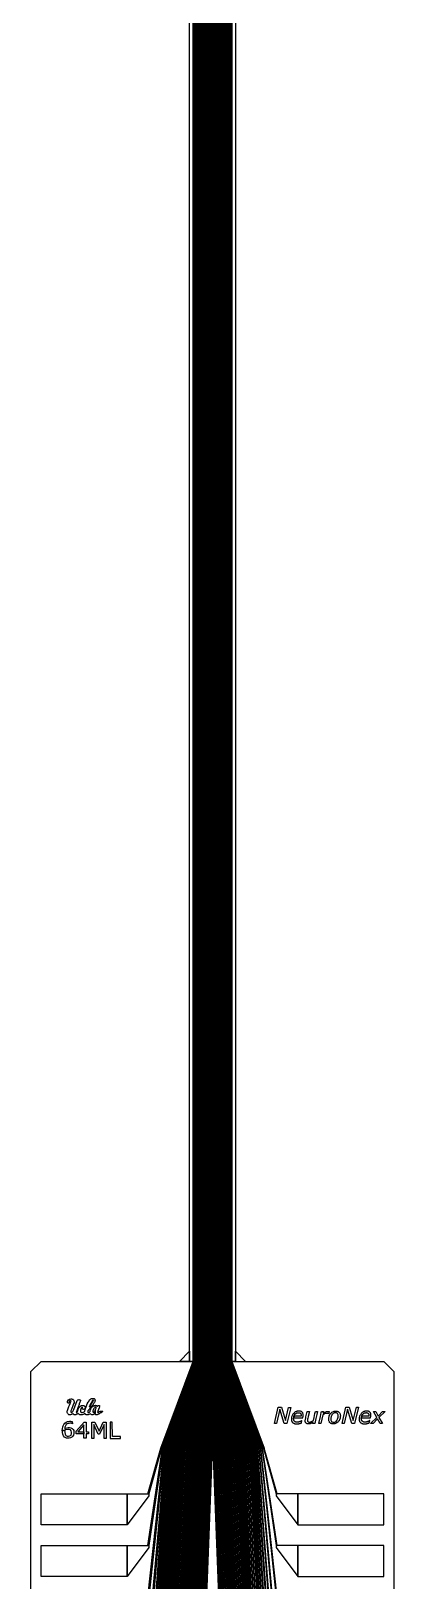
# Model space of a CAD drawing. Header units: inches. Extents: x 106592 to 209533, y 57057 to 74911.
# Drawn here: x 139156 to 139869, y 60136 to 63182 of the extents above; entities that cross this region are included whole.
import ezdxf

# ---------------------------------------------------------------- set-up
doc = ezdxf.new("R2010")
doc.units = ezdxf.units.IN
doc.header["$MEASUREMENT"] = 0
for name, color, linetype in [('metal', 221, 'Continuous'), ('nitride window', 40, 'Continuous'), ('profile', 140, 'Continuous')]:
    doc.layers.add(name, color=color, linetype=linetype)

msp = doc.modelspace()

# ---------------------------------------------------------------- linework, layer by layer
at = {"layer": 'metal'}
for points in [[(139474.5, 60567.4), (139474.5, 68797.3), (139475.1, 68797.3), (139475.1, 60567.4)], [(139475.7, 60567.4), (139475.7, 68797.3), (139476.3, 68797.3), (139476.3, 60567.4)], [(139476.9, 60567.4), (139476.9, 68797.3), (139477.5, 68797.3), (139477.5, 60567.4)], [(139478.1, 60567.4), (139478.1, 68797.3), (139478.7, 68797.3), (139478.7, 60567.4)], [(139479.3, 60567.4), (139479.3, 68797.3), (139479.9, 68797.3), (139479.9, 60567.4)], [(139480.5, 60567.4), (139480.5, 68797.3), (139481.1, 68797.3), (139481.1, 60567.4)], [(139481.7, 60567.4), (139481.7, 68797.3), (139482.3, 68797.3), (139482.3, 60567.4)], [(139482.9, 60567.4), (139482.9, 68797.3), (139483.5, 68797.3), (139483.5, 60567.4)], [(139484.1, 60567.4), (139484.1, 68797.3), (139484.7, 68797.3), (139484.7, 60567.4)], [(139485.3, 60567.4), (139485.3, 68797.3), (139485.9, 68797.3), (139485.9, 60567.4)], [(139486.5, 60567.4), (139486.5, 68797.3), (139487.1, 68797.3), (139487.1, 60567.4)], [(139487.7, 60567.4), (139487.7, 68797.3), (139488.3, 68797.3), (139488.3, 60567.4)], [(139488.9, 60567.4), (139488.9, 68797.3), (139489.5, 68797.3), (139489.5, 60567.4)], [(139490.1, 60567.4), (139490.1, 68797.3), (139490.7, 68797.3), (139490.7, 60567.4)], [(139491.3, 60567.4), (139491.3, 68797.3), (139491.9, 68797.3), (139491.9, 60567.4)], [(139492.5, 60567.4), (139492.5, 68797.3), (139493.1, 68797.3), (139493.1, 60567.4)], [(139493.7, 60567.4), (139493.7, 68797.3), (139494.3, 68797.3), (139494.3, 60567.4)], [(139494.9, 60567.4), (139494.9, 68797.3), (139495.5, 68797.3), (139495.5, 60567.4)], [(139496.1, 60567.4), (139496.1, 68797.3), (139496.7, 68797.3), (139496.7, 60567.4)], [(139497.3, 60567.4), (139497.3, 68797.3), (139497.9, 68797.3), (139497.9, 60567.4)], [(139498.5, 60567.4), (139498.5, 68797.3), (139499.1, 68797.3), (139499.1, 60567.4)], [(139499.7, 60567.4), (139499.7, 68797.3), (139500.3, 68797.3), (139500.3, 60567.4)], [(139500.9, 60567.4), (139500.9, 68797.3), (139501.5, 68797.3), (139501.5, 60567.4)], [(139502.1, 60567.4), (139502.1, 68797.3), (139502.7, 68797.3), (139502.7, 60567.4)], [(139503.3, 60567.4), (139503.3, 68797.3), (139503.9, 68797.3), (139503.9, 60567.4)], [(139504.5, 60567.4), (139504.5, 68797.3), (139505.1, 68797.3), (139505.1, 60567.4)], [(139505.7, 60567.4), (139505.7, 68797.3), (139506.3, 68797.3), (139506.3, 60567.4)], [(139506.9, 60567.4), (139506.9, 68797.3), (139507.5, 68797.3), (139507.5, 60567.4)], [(139508.1, 60567.4), (139508.1, 68797.3), (139508.7, 68797.3), (139508.7, 60567.4)], [(139509.3, 60567.4), (139509.3, 68797.3), (139509.9, 68797.3), (139509.9, 60567.4)], [(139510.5, 60567.4), (139510.5, 68797.3), (139511.1, 68797.3), (139511.1, 60567.4)], [(139511.7, 60567.4), (139511.7, 68797.3), (139512.3, 68797.3), (139512.3, 60567.4)], [(139512.9, 60567.4), (139512.9, 68797.3), (139513.5, 68797.3), (139513.5, 60567.4)], [(139514.1, 60567.4), (139514.1, 68797.3), (139514.7, 68797.3), (139514.7, 60567.4)], [(139515.3, 60567.4), (139515.3, 68797.3), (139515.9, 68797.3), (139515.9, 60567.4)], [(139516.5, 60567.4), (139516.5, 68797.3), (139517.1, 68797.3), (139517.1, 60567.4)], [(139517.7, 60567.4), (139517.7, 68797.3), (139518.3, 68797.3), (139518.3, 60567.4)], [(139518.9, 60567.4), (139518.9, 68797.3), (139519.5, 68797.3), (139519.5, 60567.4)], [(139520.1, 60567.4), (139520.1, 68797.3), (139520.7, 68797.3), (139520.7, 60567.4)], [(139521.3, 60567.4), (139521.3, 68797.3), (139521.9, 68797.3), (139521.9, 60567.4)], [(139522.5, 60567.4), (139522.5, 68797.3), (139523.1, 68797.3), (139523.1, 60567.4)], [(139523.7, 60567.4), (139523.7, 68797.3), (139524.3, 68797.3), (139524.3, 60567.4)], [(139524.9, 60567.4), (139524.9, 68797.3), (139525.5, 68797.3), (139525.5, 60567.4)], [(139526.1, 60567.4), (139526.1, 68797.3), (139526.7, 68797.3), (139526.7, 60567.4)], [(139527.3, 60567.4), (139527.3, 68797.3), (139527.9, 68797.3), (139527.9, 60567.4)], [(139528.5, 60567.4), (139528.5, 68797.3), (139529.1, 68797.3), (139529.1, 60567.4)], [(139529.7, 60567.4), (139529.7, 68797.3), (139530.3, 68797.3), (139530.3, 60567.4)], [(139530.9, 60567.4), (139530.9, 68797.3), (139531.5, 68797.3), (139531.5, 60567.4)], [(139532.1, 60567.4), (139532.1, 68797.3), (139532.7, 68797.3), (139532.7, 60567.4)], [(139533.3, 60567.4), (139533.3, 68797.3), (139533.9, 68797.3), (139533.9, 60567.4)], [(139534.5, 60567.4), (139534.5, 68797.3), (139535.1, 68797.3), (139535.1, 60567.4)], [(139535.7, 60567.4), (139535.7, 68797.3), (139536.3, 68797.3), (139536.3, 60567.4)], [(139536.9, 60567.4), (139536.9, 68797.3), (139537.5, 68797.3), (139537.5, 60567.4)], [(139538.1, 60567.4), (139538.1, 68797.3), (139538.7, 68797.3), (139538.7, 60567.4)], [(139539.3, 60567.4), (139539.3, 68797.3), (139539.9, 68797.3), (139539.9, 60567.4)], [(139540.5, 60567.4), (139540.5, 68797.3), (139541.1, 68797.3), (139541.1, 60567.4)], [(139541.7, 60567.4), (139541.7, 68797.3), (139542.3, 68797.3), (139542.3, 60567.4)], [(139542.9, 60567.4), (139542.9, 68797.3), (139543.5, 68797.3), (139543.5, 60567.4)], [(139544.1, 60567.4), (139544.1, 68797.3), (139544.7, 68797.3), (139544.7, 60567.4)], [(139545.3, 60567.4), (139545.3, 68797.3), (139545.9, 68797.3), (139545.9, 60567.4)], [(139546.5, 60567.4), (139546.5, 68797.3), (139547.1, 68797.3), (139547.1, 60567.4)], [(139547.7, 60567.4), (139547.7, 68797.3), (139548.3, 68797.3), (139548.3, 60567.4)], [(139548.9, 60567.4), (139548.9, 68797.3), (139549.5, 68797.3), (139549.5, 60567.4)], [(139550.1, 60567.4), (139550.1, 68797.3), (139550.7, 68797.3), (139550.7, 60567.4)], [(139474.5, 60567.4), (139475.1, 60567.4), (139412.6, 60397.1), (139411, 60397.1)], [(139475.7, 60567.4), (139476.3, 60567.4), (139415.8, 60397.1), (139414.2, 60397.1)], [(139476.9, 60567.4), (139477.5, 60567.4), (139419, 60397.1), (139417.4, 60397.1)], [(139422.2, 60397.1), (139420.6, 60397.1), (139478.1, 60567.4), (139478.7, 60567.4)], [(139479.3, 60567.4), (139479.9, 60567.4), (139425.4, 60397.1), (139423.8, 60397.1)], [(139428.6, 60397.1), (139427, 60397.1), (139480.5, 60567.4), (139481.1, 60567.4)], [(139481.7, 60567.4), (139482.3, 60567.4), (139431.8, 60397.1), (139430.2, 60397.1)], [(139482.9, 60567.4), (139483.5, 60567.4), (139435, 60397.1), (139433.4, 60397.1)], [(139436.6, 60397.1), (139438.2, 60397.1), (139484.7, 60567.4), (139484.1, 60567.4)], [(139485.3, 60567.4), (139485.9, 60567.4), (139441.4, 60397.1), (139439.8, 60397.1)], [(139443, 60397.1), (139444.6, 60397.1), (139487.1, 60567.4), (139486.5, 60567.4)], [(139487.7, 60567.4), (139488.3, 60567.4), (139447.8, 60397.1), (139446.2, 60397.1)], [(139449.4, 60397.1), (139451, 60397.1), (139489.5, 60567.4), (139488.9, 60567.4)], [(139490.1, 60567.4), (139490.7, 60567.4), (139454.2, 60397.1), (139452.6, 60397.1)], [(139491.3, 60567.4), (139491.9, 60567.4), (139457.4, 60397.1), (139455.8, 60397.1)], [(139492.5, 60567.4), (139493.1, 60567.4), (139460.6, 60397.1), (139459, 60397.1)], [(139493.7, 60567.4), (139494.3, 60567.4), (139463.8, 60397.1), (139462.2, 60397.1)], [(139494.9, 60567.4), (139495.5, 60567.4), (139467, 60397.1), (139465.4, 60397.1)], [(139470.2, 60397.1), (139468.6, 60397.1), (139496.1, 60567.4), (139496.7, 60567.4)], [(139497.3, 60567.4), (139497.9, 60567.4), (139473.4, 60397.1), (139471.8, 60397.1)], [(139476.6, 60397.1), (139475, 60397.1), (139498.5, 60567.4), (139499.1, 60567.4)], [(139499.7, 60567.4), (139500.3, 60567.4), (139479.8, 60397.1), (139478.2, 60397.1)], [(139500.9, 60567.4), (139501.5, 60567.4), (139483, 60397.1), (139481.4, 60397.1)], [(139484.6, 60397.1), (139486.2, 60397.1), (139502.7, 60567.4), (139502.1, 60567.4)], [(139503.3, 60567.4), (139503.9, 60567.4), (139489.4, 60397.1), (139487.8, 60397.1)], [(139491, 60397.1), (139492.6, 60397.1), (139505.1, 60567.4), (139504.5, 60567.4)], [(139505.7, 60567.4), (139506.3, 60567.4), (139495.8, 60397.1), (139494.2, 60397.1)], [(139497.4, 60397.1), (139499, 60397.1), (139507.5, 60567.4), (139506.9, 60567.4)], [(139508.1, 60567.4), (139508.7, 60567.4), (139502.2, 60397.1), (139500.6, 60397.1)], [(139509.3, 60567.4), (139509.9, 60567.4), (139505.4, 60397.1), (139503.8, 60397.1)], [(139510.5, 60567.4), (139511.1, 60567.4), (139508.6, 60397.1), (139507, 60397.1)], [(139511.7, 60567.4), (139512.3, 60567.4), (139511.8, 60397.1), (139510.2, 60397.1)], [(139512.9, 60567.4), (139513.5, 60567.4), (139515, 60397.1), (139513.4, 60397.1)], [(139518.2, 60397.1), (139516.6, 60397.1), (139514.1, 60567.4), (139514.7, 60567.4)], [(139515.3, 60567.4), (139515.9, 60567.4), (139521.4, 60397.1), (139519.8, 60397.1)], [(139524.6, 60397.1), (139523, 60397.1), (139516.5, 60567.4), (139517.1, 60567.4)], [(139517.7, 60567.4), (139518.3, 60567.4), (139527.8, 60397.1), (139526.2, 60397.1)], [(139518.9, 60567.4), (139519.5, 60567.4), (139531, 60397.1), (139529.4, 60397.1)], [(139532.6, 60397.1), (139534.2, 60397.1), (139520.7, 60567.4), (139520.1, 60567.4)], [(139521.3, 60567.4), (139521.9, 60567.4), (139537.4, 60397.1), (139535.8, 60397.1)], [(139539, 60397.1), (139540.6, 60397.1), (139523.1, 60567.4), (139522.5, 60567.4)], [(139523.7, 60567.4), (139524.3, 60567.4), (139543.8, 60397.1), (139542.2, 60397.1)], [(139545.4, 60397.1), (139547, 60397.1), (139525.5, 60567.4), (139524.9, 60567.4)], [(139526.1, 60567.4), (139526.7, 60567.4), (139550.2, 60397.1), (139548.6, 60397.1)], [(139527.3, 60567.4), (139527.9, 60567.4), (139553.4, 60397.1), (139551.8, 60397.1)], [(139528.5, 60567.4), (139529.1, 60567.4), (139556.6, 60397.1), (139555, 60397.1)], [(139529.7, 60567.4), (139530.3, 60567.4), (139559.8, 60397.1), (139558.2, 60397.1)], [(139530.9, 60567.4), (139531.5, 60567.4), (139563, 60397.1), (139561.4, 60397.1)], [(139566.2, 60397.1), (139564.6, 60397.1), (139532.1, 60567.4), (139532.7, 60567.4)], [(139533.3, 60567.4), (139533.9, 60567.4), (139569.4, 60397.1), (139567.8, 60397.1)], [(139572.6, 60397.1), (139571, 60397.1), (139534.5, 60567.4), (139535.1, 60567.4)], [(139535.7, 60567.4), (139536.3, 60567.4), (139575.8, 60397.1), (139574.2, 60397.1)], [(139536.9, 60567.4), (139537.5, 60567.4), (139579, 60397.1), (139577.4, 60397.1)], [(139580.6, 60397.1), (139582.2, 60397.1), (139538.7, 60567.4), (139538.1, 60567.4)], [(139539.3, 60567.4), (139539.9, 60567.4), (139585.4, 60397.1), (139583.8, 60397.1)], [(139587, 60397.1), (139588.6, 60397.1), (139541.1, 60567.4), (139540.5, 60567.4)], [(139541.7, 60567.4), (139542.3, 60567.4), (139591.8, 60397.1), (139590.2, 60397.1)], [(139593.4, 60397.1), (139595, 60397.1), (139543.5, 60567.4), (139542.9, 60567.4)], [(139544.1, 60567.4), (139544.7, 60567.4), (139598.2, 60397.1), (139596.6, 60397.1)], [(139545.3, 60567.4), (139545.9, 60567.4), (139601.4, 60397.1), (139599.8, 60397.1)], [(139604.6, 60397.1), (139603, 60397.1), (139546.5, 60567.4), (139547.1, 60567.4)], [(139547.7, 60567.4), (139548.3, 60567.4), (139607.8, 60397.1), (139606.2, 60397.1)], [(139611, 60397.1), (139609.4, 60397.1), (139548.9, 60567.4), (139549.5, 60567.4)], [(139550.1, 60567.4), (139550.7, 60567.4), (139614.2, 60397.1), (139612.6, 60397.1)], [(139228.9, 60485.5), (139228.1, 60485.8), (139227.6, 60486.9), (139227.7, 60488.9), (139229.7, 60492), (139231.2, 60492.9), (139233, 60493.5), (139234.5, 60493.8), (139235.5, 60493.7), (139236.6, 60493.5), (139237.8, 60493), (139238.8, 60492.4), (139239.4, 60491.6), (139240.1, 60490.2), (139240.6, 60488.9), (139240.7, 60487.7), (139240.5, 60486.1), (139239.7, 60484.3), (139238.8, 60482), (139235.2, 60473.1), (139234.3, 60470.3), (139234.2, 60468.9), (139234.4, 60467.8), (139235.2, 60467.1), (139236.2, 60467.1), (139236.9, 60467.5), (139237.7, 60468.4), (139238.3, 60469.2), (139238.8, 60470.2), (139239.5, 60471.8), (139240, 60473.1), (139246.5, 60490.8), (139247, 60491.4), (139247.8, 60491.9), (139248.5, 60492), (139250.3, 60492.2), (139251.4, 60492), (139252.1, 60492), (139253.2, 60491.5), (139253.4, 60491), (139253.1, 60490), (139252, 60487.3), (139250.8, 60483.7), (139250.4, 60482.4), (139249.8, 60480.7), (139248.7, 60477.8), (139246.5, 60472.4), (139245.8, 60470.5), (139245.1, 60469), (139244.9, 60468), (139245.2, 60467.1), (139245.9, 60467.3), (139247.2, 60468.4), (139247.5, 60469.1), (139247.9, 60471), (139248.3, 60472.4), (139248.5, 60473.3), (139249.1, 60474.7), (139250, 60476.1), (139251.1, 60477.6), (139252.1, 60478.7), (139253.9, 60480), (139255.2, 60480.5), (139256.6, 60480.9), (139257.7, 60481), (139258.7, 60481), (139259.5, 60480.9), (139260.5, 60480.5), (139261.3, 60479.7), (139262, 60478.8), (139262.3, 60477.6), (139262.4, 60476.7), (139262.3, 60475.6), (139261.5, 60474.3), (139260.8, 60473.7), (139259.9, 60473.3), (139258.8, 60473.1), (139257.8, 60473.2), (139257.2, 60473.4), (139256.8, 60473.8), (139256.4, 60474.4), (139256.2, 60475.3), (139256.5, 60476.2), (139256.9, 60476.6), (139257.4, 60477), (139257.4, 60477.4), (139257, 60477.4), (139256.4, 60477.1), (139255.8, 60476.7), (139255.2, 60475.9), (139254.7, 60475.2), (139254.1, 60474.1), (139253.6, 60473.2), (139253.3, 60472.3), (139253.1, 60471.3), (139253.1, 60470.4), (139253.2, 60469.7), (139253.3, 60469.1), (139253.4, 60468.6), (139253.6, 60468.2), (139254, 60467.8), (139254.5, 60467.5), (139255.2, 60467.2), (139255.9, 60467.2), (139256.6, 60467.2), (139258.3, 60467.5), (139259.2, 60467.9), (139260.6, 60468.6), (139261.3, 60469), (139261.6, 60469.5), (139262.5, 60472.7), (139264.4, 60478.2), (139266.5, 60483.9), (139268.3, 60487.3), (139269.3, 60488.9), (139271.1, 60491.7), (139272.1, 60492.7), (139273.3, 60493.7), (139274.7, 60494.2), (139275.9, 60494.6), (139276.8, 60494.7), (139277.9, 60494.7), (139278.8, 60494.6), (139279.8, 60494.2), (139280.5, 60493.9), (139281.2, 60493.3), (139281.6, 60492.5), (139281.8, 60490.8), (139281.6, 60489.6), (139281.1, 60488.2), (139280.4, 60486.8), (139279.6, 60485.3), (139278.1, 60482.6), (139276.8, 60480.8), (139275.5, 60479.1), (139271.4, 60479), (139273.1, 60480.8), (139275, 60484), (139276.8, 60487.1), (139278, 60489.4), (139278.3, 60490.2), (139278.4, 60490.7), (139278.3, 60491.2), (139278.1, 60491.3), (139277.5, 60491), (139277, 60490.5), (139276.4, 60489.7), (139275.7, 60488.7), (139275.2, 60487.9), (139274.5, 60486.9), (139273.9, 60485.8), (139273.3, 60484.8), (139272.9, 60484), (139272.3, 60482.8), (139271.7, 60481.5), (139271.3, 60480.5), (139270.8, 60479.2), (139270.6, 60478.5), (139270.5, 60478), (139271.4, 60479), (139275.5, 60479), (139275, 60478.4), (139274.4, 60477.7), (139273.2, 60476.4), (139272.4, 60475.5), (139271.1, 60474.1), (139270.2, 60473.1), (139269.3, 60472.3), (139268.2, 60471.3), (139267.9, 60470.7), (139267.8, 60470), (139267.6, 60469.3), (139267.5, 60468.5), (139267.5, 60467.6), (139267.8, 60467.2), (139268.5, 60467.1), (139269.8, 60467.3), (139270.8, 60467.8), (139271.6, 60468.3), (139272.1, 60468.7), (139272.2, 60468.9), (139272.3, 60469.4), (139272.3, 60470.1), (139272.4, 60471), (139272.8, 60472.2), (139273.3, 60473.7), (139273.6, 60474.6), (139274.3, 60475.9), (139275.1, 60477.1), (139276, 60478.1), (139276.9, 60478.9), (139277.9, 60479.6), (139279.3, 60480.4), (139280.5, 60480.8), (139281.5, 60481), (139282.5, 60481.1), (139283.1, 60481), (139283.9, 60480.9), (139284.7, 60480.6), (139285.4, 60480.1), (139285.9, 60479.6), (139286, 60479.3), (139286.4, 60479.5), (139286.8, 60479.9), (139287.3, 60480.4), (139287.9, 60480.7), (139288.4, 60480.9), (139289, 60481), (139289.6, 60481), (139290.1, 60480.9), (139290.6, 60480.5), (139290.8, 60480.1), (139290.9, 60479.3), (139290.8, 60478.5), (139290.5, 60477.6), (139289.9, 60476.1), (139287.3, 60469.5), (139286.9, 60468.4), (139286.8, 60467.5), (139287, 60467.1), (139287.4, 60466.9), (139288, 60467), (139289, 60467.9), (139290.3, 60468.9), (139291.6, 60469.5), (139292.9, 60469.9), (139293.9, 60469.9), (139294.8, 60469.9), (139296.1, 60469.6), (139296.9, 60469.2), (139294, 60466.2), (139293.7, 60466.4), (139293.4, 60466.5), (139293.1, 60466.5), (139292.9, 60466.4), (139292.4, 60466.2), (139292.1, 60466), (139291.5, 60465.6), (139290.3, 60464.7), (139289.2, 60463.9), (139288.2, 60463.4), (139287.1, 60462.9), (139286, 60462.5), (139285.2, 60462.4), (139283.7, 60462.3), (139283, 60462.6), (139282.4, 60463.1), (139282.1, 60463.7), (139281.9, 60464.4), (139281.9, 60465.1), (139282.1, 60471), (139282.8, 60473), (139283.5, 60474.5), (139283.9, 60475.6), (139284.1, 60476.5), (139284, 60477.2), (139283.7, 60477.5), (139283.1, 60477.7), (139282.1, 60477.6), (139281.5, 60477.3), (139280.5, 60476.4), (139279.2, 60474.9), (139278.4, 60473.4), (139277.8, 60471.8), (139277.6, 60470.5), (139277.5, 60469.2), (139277.6, 60468.4), (139277.9, 60467.7), (139278.4, 60467.1), (139278.8, 60467), (139279.7, 60467.2), (139280.3, 60467.9), (139280.9, 60468.8), (139281.4, 60469.8), (139281.9, 60470.8), (139282, 60470.9), (139281.7, 60464.8), (139280.9, 60464.1), (139279.7, 60463.3), (139278.8, 60462.8), (139277.6, 60462.4), (139276.6, 60462.3), (139275.1, 60462.5), (139274.4, 60462.8), (139273.5, 60463.5), (139273.1, 60464.3), (139272.9, 60465), (139272.3, 60464.6), (139270.8, 60463.8), (139269.4, 60463.1), (139268.1, 60462.7), (139266.7, 60462.4), (139265.7, 60462.3), (139264.5, 60462.4), (139263.4, 60462.8), (139262.8, 60463.3), (139262.4, 60463.9), (139262, 60464.4), (139261.7, 60465.1), (139260.6, 60464.4), (139259.6, 60463.7), (139258.5, 60463.3), (139257.6, 60462.9), (139256.6, 60462.5), (139255.4, 60462.3), (139254.3, 60462.3), (139253.3, 60462.3), (139252.1, 60462.5), (139251.2, 60462.8), (139250.1, 60463.4), (139249.2, 60464.2), (139248.3, 60465.1), (139247.5, 60464.5), (139246.6, 60463.9), (139245.8, 60463.4), (139244.7, 60462.9), (139243.8, 60462.6), (139242.8, 60462.4), (139241.7, 60462.4), (139240.7, 60462.6), (139240, 60462.9), (139239.2, 60463.7), (139238.4, 60465), (139237.6, 60464.4), (139236.8, 60463.8), (139235.7, 60463.2), (139234.8, 60462.8), (139233.8, 60462.4), (139232.5, 60462.3), (139231.2, 60462.3), (139230.2, 60462.7), (139229.4, 60463.2), (139228.7, 60463.9), (139228.1, 60464.7), (139227.6, 60465.4), (139227.2, 60466.7), (139227.1, 60467.9), (139227.2, 60469.4), (139227.5, 60470.6), (139228.1, 60472.6), (139228.8, 60474.7), (139229.8, 60477.1), (139230.5, 60478.9), (139231.6, 60481.3), (139233, 60484.4), (139233.7, 60486.4), (139234.4, 60488.3), (139234.5, 60489.3), (139234.2, 60489.7), (139233.7, 60490), (139233.1, 60490.1), (139232.4, 60490.1), (139231.7, 60489.6), (139231.3, 60488.9), (139230.8, 60487.8), (139230.6, 60486.8), (139230.2, 60485.9), (139229.7, 60485.5), (139229.3, 60485.5)], [(139634.2, 60445.2), (139641.6, 60477.2), (139648, 60477.2), (139655.9, 60451), (139662.3, 60477.1), (139666.3, 60477.1), (139658.5, 60445.2), (139653.5, 60445.2), (139644.8, 60473.8), (139638.2, 60445.1)], [(139672.3, 60456.8), (139690.1, 60456.8), (139690.3, 60458.1), (139690.6, 60459.6), (139690.8, 60461.3), (139690.8, 60462.4), (139690.7, 60463.6), (139690.5, 60464.9), (139689.9, 60466.1), (139689.6, 60466.7), (139689.2, 60467.2), (139688.8, 60467.7), (139688.2, 60468.1), (139687.7, 60468.5), (139687.3, 60468.8), (139686.7, 60469), (139685.8, 60469.4), (139685, 60469.6), (139684.2, 60469.7), (139683.2, 60469.8), (139682.3, 60469.8), (139681.4, 60469.8), (139680.7, 60469.7), (139679.9, 60469.6), (139678.9, 60469.4), (139678.1, 60469.2), (139677.2, 60468.9), (139676.4, 60468.5), (139675.4, 60468), (139674.7, 60467.5), (139673.8, 60466.9), (139673, 60466.1), (139672.2, 60465.3), (139671.5, 60464.5), (139670.7, 60463.5), (139670.1, 60462.6), (139669.6, 60461.8), (139669.2, 60460.7), (139668.7, 60459.8), (139668.4, 60458.8), (139668.2, 60457.8), (139668, 60456.8), (139667.9, 60456.1), (139667.8, 60455.3), (139667.8, 60454.5), (139667.8, 60454.1), (139667.8, 60453.5), (139667.8, 60452.9), (139667.9, 60452.2), (139667.9, 60451.7), (139668, 60451.2), (139668.2, 60450.6), (139668.4, 60449.9), (139668.8, 60449.3), (139669, 60448.8), (139669.3, 60448.4), (139669.4, 60448.2), (139669.9, 60447.6), (139670.3, 60447.3), (139670.7, 60446.9), (139671.3, 60446.4), (139672.1, 60446), (139672.7, 60445.7), (139673.1, 60445.5), (139673.9, 60445.2), (139674.1, 60445.2), (139674.7, 60445), (139675.2, 60444.9), (139675.9, 60444.8), (139676.6, 60444.7), (139677.3, 60444.6), (139677.8, 60444.6), (139678.2, 60444.6), (139678.7, 60444.6), (139679.2, 60444.6), (139679.8, 60444.6), (139680.4, 60444.7), (139681, 60444.7), (139681.5, 60444.8), (139682, 60444.9), (139682.6, 60445), (139683, 60445.2), (139683.4, 60445.2), (139683.9, 60445.4), (139684.3, 60445.5), (139684.8, 60445.6), (139685.2, 60445.7), (139685.5, 60445.9), (139686.2, 60446.1), (139686.7, 60446.3), (139687.7, 60446.6), (139688.5, 60451), (139688.3, 60451), (139687.8, 60450.7), (139687.2, 60450.3), (139686.6, 60450), (139686.2, 60449.8), (139685.7, 60449.6), (139685.3, 60449.4), (139684.9, 60449.2), (139684.4, 60449), (139684, 60448.9), (139683.5, 60448.7), (139683.2, 60448.6), (139682.8, 60448.5), (139682.3, 60448.4), (139681.7, 60448.2), (139681.4, 60448.2), (139680.9, 60448.1), (139680.4, 60448), (139680, 60448), (139679.4, 60448), (139678.8, 60448), (139678.4, 60448), (139678, 60448), (139677.5, 60448.1), (139676.9, 60448.2), (139676.6, 60448.3), (139676.1, 60448.4), (139675.7, 60448.6), (139675.3, 60448.8), (139675, 60448.9), (139674.6, 60449.1), (139674.3, 60449.4), (139674, 60449.6), (139673.7, 60449.9), (139673.5, 60450.1), (139673.3, 60450.3), (139673.1, 60450.6), (139672.8, 60451.1), (139672.7, 60451.2), (139672.6, 60451.5), (139672.5, 60451.8), (139672.4, 60452.1), (139672.3, 60452.3), (139672.2, 60452.9), (139672.1, 60453.7), (139672, 60454.5), (139672, 60455.2), (139672.1, 60456), (139672.2, 60456.6), (139672.2, 60456.8), (139672.2, 60456.8), (139672.8, 60459.8), (139672.9, 60460.1), (139673, 60460.4), (139673.1, 60460.7), (139673.3, 60461.1), (139673.5, 60461.4), (139673.6, 60461.8), (139673.8, 60462.1), (139673.9, 60462.4), (139674.1, 60462.5), (139674.2, 60462.7), (139674.5, 60463.1), (139674.6, 60463.3), (139674.8, 60463.6), (139675, 60463.7), (139675.4, 60464.1), (139675.5, 60464.3), (139675.8, 60464.5), (139676.1, 60464.8), (139676.3, 60464.9), (139676.6, 60465.2), (139676.8, 60465.3), (139677.1, 60465.4), (139677.3, 60465.6), (139677.4, 60465.6), (139677.7, 60465.8), (139677.9, 60465.9), (139678.1, 60466), (139678.4, 60466.1), (139678.6, 60466.2), (139678.8, 60466.2), (139679.1, 60466.3), (139679.3, 60466.4), (139679.7, 60466.4), (139679.9, 60466.5), (139680.1, 60466.5), (139680.3, 60466.6), (139680.6, 60466.6), (139680.8, 60466.6), (139681.1, 60466.6), (139681.5, 60466.6), (139681.7, 60466.6), (139681.8, 60466.6), (139682.1, 60466.6), (139682.3, 60466.6), (139682.5, 60466.6), (139682.7, 60466.6), (139682.9, 60466.6), (139683.1, 60466.5), (139683.4, 60466.5), (139683.6, 60466.4), (139683.9, 60466.3), (139684, 60466.3), (139684.1, 60466.3), (139684.3, 60466.2), (139684.4, 60466.1), (139684.5, 60466.1), (139684.7, 60466), (139684.8, 60466), (139684.8, 60465.9), (139685, 60465.8), (139685.1, 60465.8), (139685.2, 60465.7), (139685.3, 60465.6), (139685.3, 60465.6), (139685.4, 60465.5), (139685.6, 60465.4), (139685.7, 60465.3), (139685.8, 60465.1), (139686, 60464.9), (139686.1, 60464.7), (139686.2, 60464.4), (139686.4, 60464.2), (139686.5, 60464), (139686.5, 60463.8), (139686.6, 60463.6), (139686.7, 60463.3), (139686.7, 60463.1), (139686.8, 60462.9), (139686.8, 60462.4), (139686.8, 60462.1), (139686.8, 60461.8), (139686.8, 60461.4), (139686.8, 60461.1), (139686.8, 60460.8), (139686.8, 60460.5), (139686.7, 60460.2), (139686.7, 60460), (139686.6, 60459.8), (139672.9, 60459.8), (139672.9, 60459.8)], [(139698.9, 60469.2), (139703, 60469.2), (139700.6, 60458.9), (139699.8, 60455.5), (139699.6, 60454.5), (139699.5, 60453.8), (139699.4, 60453.2), (139699.3, 60452.1), (139699.3, 60451.2), (139699.4, 60450.4), (139699.6, 60449.8), (139700, 60449.3), (139700.3, 60449), (139700.4, 60448.9), (139700.7, 60448.8), (139700.8, 60448.7), (139701.1, 60448.5), (139701.4, 60448.4), (139701.7, 60448.4), (139701.9, 60448.3), (139702.1, 60448.3), (139702.4, 60448.2), (139702.7, 60448.2), (139702.9, 60448.2), (139703.2, 60448.2), (139703.5, 60448.2), (139703.7, 60448.2), (139704.1, 60448.2), (139704.3, 60448.3), (139704.6, 60448.3), (139705, 60448.4), (139705.3, 60448.5), (139705.6, 60448.5), (139705.9, 60448.6), (139706.1, 60448.7), (139706.5, 60448.9), (139706.9, 60449.1), (139707.3, 60449.3), (139707.8, 60449.5), (139708.1, 60449.6), (139708.4, 60449.8), (139708.6, 60449.9), (139708.8, 60450), (139709.1, 60450.2), (139709.4, 60450.3), (139709.6, 60450.5), (139709.9, 60450.6), (139710.1, 60450.7), (139710.4, 60450.9), (139710.6, 60451), (139710.7, 60451.1), (139710.8, 60451.2), (139710.9, 60451.3), (139712.2, 60457.1), (139714.1, 60465.1), (139715, 60469.2), (139719.1, 60469.2), (139717.7, 60462.9), (139716.5, 60457.9), (139715.8, 60455.2), (139713.5, 60445.2), (139709.4, 60445.2), (139710.1, 60447.8), (139709.5, 60447.4), (139708.6, 60446.9), (139707.7, 60446.3), (139706.9, 60445.9), (139706.1, 60445.5), (139705.3, 60445.2), (139704.5, 60444.9), (139703.8, 60444.7), (139703.2, 60444.6), (139702.6, 60444.5), (139701.8, 60444.5), (139701.2, 60444.5), (139700.4, 60444.5), (139699.9, 60444.6), (139699.2, 60444.7), (139698.8, 60444.9), (139698.2, 60445.1), (139697.7, 60445.3), (139697.4, 60445.5), (139697, 60445.7), (139696.7, 60446), (139696.3, 60446.4), (139695.9, 60446.9), (139695.6, 60447.4), (139695.3, 60448), (139695.1, 60448.6), (139695, 60449.3), (139694.9, 60449.9), (139694.9, 60450.5), (139694.9, 60451.1), (139695, 60452), (139695.2, 60453), (139695.3, 60453.6), (139695.4, 60454.3), (139695.8, 60455.8), (139696.4, 60458.6), (139698.2, 60466.1), (139698.9, 60469.2), (139698.9, 60469.2)], [(139727, 60469.2), (139731.1, 60469.1), (139730.3, 60465.6), (139731.5, 60466.4), (139732.7, 60467.2), (139734.1, 60467.9), (139735.6, 60468.5), (139737, 60468.9), (139738.2, 60469.1), (139739.4, 60469.2), (139740.5, 60469.1), (139741.4, 60469), (139742, 60468.9), (139741.1, 60464.8), (139740.8, 60464.9), (139740.2, 60465), (139739.2, 60465.2), (139738.1, 60465.3), (139737.1, 60465.3), (139736, 60465.2), (139734.8, 60464.9), (139733.1, 60464.3), (139732.1, 60463.8), (139731.1, 60463.2), (139730.2, 60462.6), (139729.5, 60462.2), (139725.6, 60445.1), (139721.5, 60445.2), (139724.7, 60459), (139726.5, 60466.8)], [(139754.9, 60469.8), (139756.4, 60469.7), (139757.8, 60469.5), (139758.7, 60469.2), (139759.8, 60468.8), (139761.1, 60467.9), (139761.9, 60467.1), (139762.8, 60465.9), (139763.4, 60464.6), (139763.7, 60463.6), (139763.9, 60462.5), (139764, 60461.4), (139764, 60460.1), (139763.9, 60458.6), (139763.8, 60457.6), (139763.6, 60456.5), (139763.3, 60455.4), (139763.2, 60454.9), (139762.8, 60453.9), (139762.5, 60453.1), (139762.2, 60452.3), (139761.6, 60451.4), (139761.4, 60450.9), (139760.6, 60449.8), (139759.8, 60448.8), (139758.7, 60447.7), (139757.3, 60446.6), (139755.9, 60445.8), (139754.5, 60445.2), (139753.2, 60444.8), (139751.8, 60444.5), (139750.2, 60444.5), (139749.1, 60444.5), (139747.4, 60444.7), (139746.4, 60445.1), (139745.4, 60445.5), (139744.5, 60446), (139743.8, 60446.6), (139742.9, 60447.4), (139742.3, 60448.4), (139741.9, 60449.4), (139741.5, 60450.3), (139741.2, 60451.5), (139741.1, 60452.7), (139741, 60454.1), (139741.1, 60455.1), (139741.2, 60456.9), (139741.7, 60458.7), (139742.2, 60460.4), (139743, 60462.3), (139744.1, 60464.1), (139745.2, 60465.5), (139746.3, 60466.6), (139747.5, 60467.5), (139749, 60468.4), (139750.6, 60469.1), (139752.1, 60469.5), (139753.3, 60469.7), (139754.1, 60469.8), (139754.8, 60469.8), (139754.8, 60466.4), (139753.8, 60466.4), (139752.8, 60466.3), (139752, 60466.1), (139751.1, 60465.7), (139750.1, 60465.1), (139749.2, 60464.4), (139748.4, 60463.5), (139747.5, 60462.3), (139747, 60461.5), (139746.5, 60460.3), (139745.9, 60459), (139745.6, 60457.7), (139745.4, 60456.5), (139745.3, 60455.1), (139745.3, 60453.3), (139745.4, 60451.8), (139746, 60450.4), (139746.6, 60449.6), (139747.3, 60448.9), (139748.1, 60448.4), (139749.1, 60448), (139750.3, 60447.9), (139751.6, 60447.9), (139753, 60448.2), (139754.3, 60448.7), (139755.6, 60449.6), (139757.2, 60451.3), (139758, 60452.6), (139758.6, 60454.1), (139759.3, 60455.9), (139759.6, 60458.1), (139759.7, 60459.7), (139759.7, 60461.3), (139759.4, 60462.7), (139758.9, 60464), (139758.4, 60464.8), (139757.8, 60465.4), (139757.1, 60465.8), (139756.1, 60466.2), (139755.2, 60466.4), (139754.9, 60466.4)], [(139767.4, 60445.2), (139774.8, 60477.2), (139781.2, 60477.2), (139789.1, 60451.1), (139795.5, 60477.2), (139799.5, 60477.2), (139791.7, 60445.2), (139786.7, 60445.2), (139778, 60473.8), (139771.4, 60445.2)], [(139805.5, 60456.8), (139823.3, 60456.8), (139823.5, 60458.1), (139823.8, 60459.6), (139824, 60461.4), (139824, 60462.4), (139823.9, 60463.6), (139823.7, 60464.9), (139823.1, 60466.2), (139822.8, 60466.7), (139822.4, 60467.2), (139822, 60467.7), (139821.4, 60468.2), (139820.9, 60468.6), (139820.5, 60468.8), (139819.9, 60469.1), (139819, 60469.4), (139818.2, 60469.6), (139817.4, 60469.7), (139816.4, 60469.8), (139815.5, 60469.9), (139814.5, 60469.8), (139813.9, 60469.8), (139813.1, 60469.7), (139812.1, 60469.5), (139811.3, 60469.2), (139810.4, 60468.9), (139809.6, 60468.5), (139808.6, 60468), (139807.9, 60467.5), (139807, 60466.9), (139806.2, 60466.2), (139805.4, 60465.4), (139804.7, 60464.5), (139803.9, 60463.6), (139803.3, 60462.7), (139802.8, 60461.8), (139802.4, 60460.8), (139801.9, 60459.8), (139801.6, 60458.8), (139801.4, 60457.8), (139801.2, 60456.9), (139801.1, 60456.1), (139801, 60455.4), (139801, 60454.6), (139801, 60454.1), (139801, 60453.5), (139801, 60452.9), (139801.1, 60452.2), (139801.1, 60451.7), (139801.2, 60451.2), (139801.4, 60450.7), (139801.6, 60450), (139801.9, 60449.3), (139802.2, 60448.8), (139802.5, 60448.4), (139802.6, 60448.2), (139803.1, 60447.6), (139803.5, 60447.3), (139803.9, 60446.9), (139804.5, 60446.4), (139805.3, 60446), (139805.9, 60445.7), (139806.3, 60445.5), (139807.1, 60445.3), (139807.3, 60445.2), (139807.9, 60445), (139808.4, 60444.9), (139809.1, 60444.8), (139809.8, 60444.7), (139810.5, 60444.7), (139811, 60444.7), (139811.4, 60444.6), (139811.9, 60444.6), (139812.4, 60444.6), (139813, 60444.7), (139813.6, 60444.7), (139814.2, 60444.8), (139814.7, 60444.9), (139815.2, 60445), (139815.8, 60445.1), (139816.2, 60445.2), (139816.6, 60445.3), (139817.1, 60445.4), (139817.5, 60445.5), (139818, 60445.7), (139818.4, 60445.8), (139818.7, 60445.9), (139819.4, 60446.1), (139819.9, 60446.3), (139820.9, 60446.7), (139821.7, 60451), (139821.5, 60451), (139821, 60450.7), (139820.4, 60450.4), (139819.8, 60450), (139819.4, 60449.8), (139818.9, 60449.6), (139818.5, 60449.4), (139818.1, 60449.2), (139817.6, 60449.1), (139817.2, 60448.9), (139816.7, 60448.8), (139816.4, 60448.6), (139816, 60448.5), (139815.4, 60448.4), (139814.9, 60448.3), (139814.6, 60448.2), (139814.1, 60448.1), (139813.6, 60448.1), (139813.1, 60448), (139812.6, 60448), (139812, 60448), (139811.6, 60448), (139811.2, 60448.1), (139810.7, 60448.1), (139810.1, 60448.2), (139809.8, 60448.3), (139809.3, 60448.4), (139808.9, 60448.6), (139808.5, 60448.8), (139808.1, 60449), (139807.8, 60449.2), (139807.4, 60449.4), (139807.2, 60449.7), (139806.9, 60450), (139806.7, 60450.1), (139806.5, 60450.4), (139806.3, 60450.7), (139806, 60451.1), (139805.9, 60451.2), (139805.8, 60451.6), (139805.7, 60451.8), (139805.6, 60452.1), (139805.5, 60452.4), (139805.4, 60452.9), (139805.3, 60453.7), (139805.2, 60454.5), (139805.2, 60455.2), (139805.3, 60456), (139805.4, 60456.6), (139805.4, 60456.8), (139805.4, 60456.8), (139806, 60459.8), (139806.1, 60460.1), (139806.2, 60460.4), (139806.3, 60460.7), (139806.5, 60461.2), (139806.7, 60461.5), (139806.8, 60461.8), (139807, 60462.1), (139807.1, 60462.4), (139807.3, 60462.6), (139807.4, 60462.8), (139807.6, 60463.1), (139807.8, 60463.3), (139808, 60463.6), (139808.2, 60463.8), (139808.6, 60464.2), (139808.7, 60464.3), (139809, 60464.6), (139809.3, 60464.8), (139809.5, 60465), (139809.8, 60465.2), (139810, 60465.3), (139810.3, 60465.5), (139810.5, 60465.6), (139810.6, 60465.7), (139810.9, 60465.8), (139811.1, 60465.9), (139811.3, 60466), (139811.6, 60466.1), (139811.8, 60466.2), (139812, 60466.3), (139812.3, 60466.4), (139812.5, 60466.4), (139812.9, 60466.5), (139813.1, 60466.5), (139813.3, 60466.6), (139813.5, 60466.6), (139813.8, 60466.6), (139814, 60466.6), (139814.3, 60466.7), (139814.7, 60466.7), (139814.9, 60466.7), (139815, 60466.7), (139815.3, 60466.7), (139815.5, 60466.6), (139815.7, 60466.6), (139815.9, 60466.6), (139816.1, 60466.6), (139816.3, 60466.5), (139816.6, 60466.5), (139816.8, 60466.4), (139817.1, 60466.4), (139817.2, 60466.3), (139817.3, 60466.3), (139817.5, 60466.2), (139817.6, 60466.2), (139817.7, 60466.1), (139817.9, 60466), (139818, 60466), (139818, 60466), (139818.2, 60465.9), (139818.3, 60465.8), (139818.4, 60465.7), (139818.4, 60465.7), (139818.5, 60465.6), (139818.6, 60465.5), (139818.8, 60465.4), (139818.9, 60465.3), (139819, 60465.2), (139819.1, 60464.9), (139819.3, 60464.7), (139819.4, 60464.5), (139819.6, 60464.2), (139819.7, 60464), (139819.7, 60463.9), (139819.8, 60463.6), (139819.9, 60463.4), (139819.9, 60463.1), (139820, 60462.9), (139820, 60462.4), (139820, 60462.2), (139820, 60461.8), (139820, 60461.4), (139820, 60461.1), (139820, 60460.8), (139819.9, 60460.5), (139819.9, 60460.3), (139819.9, 60460), (139819.8, 60459.8), (139806.1, 60459.8), (139806.1, 60459.8)], [(139829, 60469.2), (139833.4, 60469.2), (139838.3, 60460), (139847, 60469.1), (139851.9, 60469.1), (139839.9, 60457.1), (139846.5, 60445.1), (139842, 60445.1), (139837.2, 60454.3), (139828.4, 60445.1), (139823.4, 60445.1), (139835.6, 60457.3)], [(139237, 60449.1), (139237.1, 60444.9), (139234.5, 60445.8), (139232.2, 60446), (139230, 60445.6), (139226.8, 60444.4), (139225.1, 60443.1), (139223.6, 60440.7), (139222.5, 60438), (139222.2, 60435.1), (139223.9, 60436), (139226.1, 60436.9), (139229.1, 60437.5), (139231.3, 60437.5), (139234.2, 60436.7), (139236.5, 60435.3), (139238.5, 60433.6), (139239.8, 60431.3), (139240.1, 60428.9), (139240.2, 60425.8), (139239.3, 60422.5), (139237.8, 60420.2), (139236.2, 60418.7), (139233.7, 60417.1), (139230.9, 60416.4), (139228.6, 60416.4), (139225.9, 60416.6), (139222, 60418.5), (139219.8, 60421.1), (139218.2, 60424.6), (139217.6, 60427.7), (139217.5, 60430.8), (139221.9, 60432.1), (139222.1, 60427.8), (139222.7, 60424.7), (139224.1, 60421.8), (139226.9, 60420.2), (139229.5, 60420.2), (139232.5, 60420.8), (139234.5, 60422.3), (139235.6, 60425.4), (139235.6, 60428.5), (139235, 60430.7), (139233.5, 60432.9), (139230.8, 60433.8), (139227.4, 60433.8), (139223.9, 60433), (139222.7, 60432.5), (139221.9, 60432.2), (139217.5, 60430.9), (139217.4, 60431.2), (139217.4, 60431.3), (139217.5, 60434.7), (139218.2, 60438.5), (139219.2, 60441.1), (139220.5, 60443.6), (139222.4, 60446), (139225.2, 60447.8), (139227.8, 60449), (139230.2, 60449.5), (139232, 60449.7), (139233.5, 60449.7), (139235.2, 60449.6), (139236.3, 60449.4)], [(139260.4, 60448.3), (139264.3, 60448.3), (139264.2, 60428.7), (139268.9, 60428.7), (139268.9, 60425.2), (139264.2, 60425.2), (139264.1, 60416.3), (139260, 60416.4), (139260, 60425.2), (139260, 60442.9), (139247.9, 60428.8), (139259.9, 60428.8), (139259.9, 60425.3), (139244.7, 60425.3), (139244.8, 60430.2)], [(139275.3, 60415.9), (139275.3, 60447.8), (139281.1, 60447.8), (139289.7, 60430), (139298, 60447.8), (139303.8, 60447.8), (139303.8, 60415.8), (139299.6, 60415.8), (139299.6, 60443.3), (139290.7, 60424.6), (139288.1, 60424.6), (139279.3, 60443.4), (139279.3, 60415.8)], [(139315.6, 60448.1), (139311.7, 60448), (139311.3, 60415.8), (139331.6, 60415.9), (139331.7, 60419.7), (139315.8, 60419.7)], [(139478.2, 60397.1), (139479.8, 60397.1), (139387.5, 58173.7), (139385.4, 58173.7)], [(139387.5, 58275.3), (139385.4, 58275.3), (139475, 60397.1), (139476.6, 60397.1)], [(139471.8, 60397.1), (139473.4, 60397.1), (139387.5, 58376.9), (139385.4, 58376.9)], [(139387.5, 58478.5), (139385.4, 58478.5), (139468.6, 60397.1), (139470.2, 60397.1)], [(139387.5, 58580.1), (139385.4, 58580.1), (139465.4, 60397.1), (139467, 60397.1)], [(139462.2, 60397.1), (139463.8, 60397.1), (139387.5, 58681.7), (139385.4, 58681.7)], [(139481.4, 60397.1), (139483, 60397.1), (139387.5, 58072.1), (139385.4, 58072.1)], [(139484.6, 60397.1), (139486.2, 60397.1), (139387.5, 57970.5), (139385.4, 57970.5)], [(139510.2, 60397.1), (139511.8, 60397.1), (139387.5, 57157.7), (139385.4, 57157.7)], [(139507, 60397.1), (139508.6, 60397.1), (139387.5, 57259.3), (139385.4, 57259.3)], [(139487.8, 60397.1), (139489.4, 60397.1), (139387.5, 57868.9), (139385.4, 57868.9)], [(139387.5, 57767.3), (139385.4, 57767.3), (139491, 60397.1), (139492.6, 60397.1)], [(139387.5, 57665.7), (139385.4, 57665.7), (139494.2, 60397.1), (139495.8, 60397.1)], [(139497.4, 60397.1), (139499, 60397.1), (139387.5, 57564.1), (139385.4, 57564.1)], [(139387.5, 57462.5), (139385.4, 57462.5), (139500.6, 60397.1), (139502.2, 60397.1)], [(139503.8, 60397.1), (139505.4, 60397.1), (139387.5, 57360.9), (139385.4, 57360.9)], [(139452.6, 60397.1), (139454.2, 60397.1), (139387.5, 58986.6), (139385.4, 58986.6)], [(139387.5, 59088.2), (139385.4, 59088.2), (139449.4, 60397.1), (139451, 60397.1)], [(139446.2, 60397.1), (139447.8, 60397.1), (139387.5, 59189.8), (139385.4, 59189.8)], [(139387.5, 59291.4), (139385.4, 59291.4), (139443, 60397.1), (139444.6, 60397.1)], [(139387.5, 59393), (139385.4, 59393), (139439.8, 60397.1), (139441.4, 60397.1)], [(139436.6, 60397.1), (139438.2, 60397.1), (139387.5, 59494.6), (139385.4, 59494.6)], [(139455.8, 60397.1), (139457.4, 60397.1), (139387.5, 58885), (139385.4, 58885)], [(139459, 60397.1), (139460.6, 60397.1), (139387.5, 58783.3), (139385.4, 58783.3)], [(139433.4, 60397.1), (139435, 60397.1), (139387.5, 59596.2), (139385.4, 59596.2)], [(139430.2, 60397.1), (139431.8, 60397.1), (139387.5, 59697.8), (139385.4, 59697.8)], [(139411, 60397.1), (139412.6, 60397.1), (139387.5, 60307.4), (139385.4, 60307.4)], [(139387.5, 60205.8), (139385.4, 60205.8), (139414.2, 60397.1), (139415.8, 60397.1)], [(139387.5, 60104.2), (139385.4, 60104.2), (139417.4, 60397.1), (139419, 60397.1)], [(139420.6, 60397.1), (139422.2, 60397.1), (139387.5, 60002.6), (139385.4, 60002.6)], [(139387.5, 59901), (139385.4, 59901), (139423.8, 60397.1), (139425.4, 60397.1)], [(139427, 60397.1), (139428.6, 60397.1), (139387.5, 59799.4), (139385.4, 59799.4)], [(139515, 60397.1), (139513.4, 60397.1), (139637.8, 57157.7), (139639.9, 57157.7)], [(139518.2, 60397.1), (139516.6, 60397.1), (139637.8, 57259.3), (139639.9, 57259.3)], [(139521.4, 60397.1), (139519.8, 60397.1), (139637.8, 57360.9), (139639.9, 57360.9)], [(139637.8, 57462.5), (139639.9, 57462.5), (139524.6, 60397.1), (139523, 60397.1)], [(139527.8, 60397.1), (139526.2, 60397.1), (139637.8, 57564.1), (139639.9, 57564.1)], [(139637.8, 57665.7), (139639.9, 57665.7), (139531, 60397.1), (139529.4, 60397.1)], [(139637.8, 57767.3), (139639.9, 57767.3), (139534.2, 60397.1), (139532.6, 60397.1)], [(139537.4, 60397.1), (139535.8, 60397.1), (139637.8, 57868.9), (139639.9, 57868.9)], [(139540.6, 60397.1), (139539, 60397.1), (139637.8, 57970.5), (139639.9, 57970.5)], [(139543.8, 60397.1), (139542.2, 60397.1), (139637.8, 58072.1), (139639.9, 58072.1)], [(139547, 60397.1), (139545.4, 60397.1), (139637.8, 58173.7), (139639.9, 58173.7)], [(139637.8, 58275.3), (139639.9, 58275.3), (139550.2, 60397.1), (139548.6, 60397.1)], [(139553.4, 60397.1), (139551.8, 60397.1), (139637.8, 58376.9), (139639.9, 58376.9)], [(139637.8, 58478.5), (139639.9, 58478.5), (139556.6, 60397.1), (139555, 60397.1)], [(139637.8, 58580.1), (139639.9, 58580.1), (139559.8, 60397.1), (139558.2, 60397.1)], [(139563, 60397.1), (139561.4, 60397.1), (139637.8, 58681.7), (139639.9, 58681.7)], [(139566.2, 60397.1), (139564.6, 60397.1), (139637.8, 58783.3), (139639.9, 58783.3)], [(139569.4, 60397.1), (139567.8, 60397.1), (139637.8, 58885), (139639.9, 58885)], [(139572.6, 60397.1), (139571, 60397.1), (139637.8, 58986.6), (139639.9, 58986.6)], [(139637.8, 59088.2), (139639.9, 59088.2), (139575.8, 60397.1), (139574.2, 60397.1)], [(139579, 60397.1), (139577.4, 60397.1), (139637.8, 59189.8), (139639.9, 59189.8)], [(139637.8, 59291.4), (139639.9, 59291.4), (139582.2, 60397.1), (139580.6, 60397.1)], [(139637.8, 59393), (139639.9, 59393), (139585.4, 60397.1), (139583.8, 60397.1)], [(139588.6, 60397.1), (139587, 60397.1), (139637.8, 59494.6), (139639.9, 59494.6)], [(139591.8, 60397.1), (139590.2, 60397.1), (139637.8, 59596.2), (139639.9, 59596.2)], [(139595, 60397.1), (139593.4, 60397.1), (139637.8, 59697.8), (139639.9, 59697.8)], [(139598.2, 60397.1), (139596.6, 60397.1), (139637.8, 59799.4), (139639.9, 59799.4)], [(139637.8, 59901), (139639.9, 59901), (139601.4, 60397.1), (139599.8, 60397.1)], [(139604.6, 60397.1), (139603, 60397.1), (139637.8, 60002.6), (139639.9, 60002.6)], [(139637.8, 60104.2), (139639.9, 60104.2), (139607.8, 60397.1), (139606.2, 60397.1)], [(139637.8, 60205.8), (139639.9, 60205.8), (139611, 60397.1), (139609.4, 60397.1)], [(139614.2, 60397.1), (139612.6, 60397.1), (139637.8, 60307.4), (139639.9, 60307.4)], [(139175.8, 60307.4), (139345.2, 60307.4), (139345.2, 60246.4), (139175.8, 60246.4)], [(139345.2, 60246.4), (139345.2, 60307.4), (139387.5, 60307.4), (139387.5, 60303.2), (139345.2, 60246.4)], [(139680.1, 60246.4), (139680.1, 60307.4), (139637.8, 60307.4), (139637.8, 60303.2), (139680.1, 60246.4)], [(139849.5, 60307.4), (139680.1, 60307.4), (139680.1, 60246.4), (139849.5, 60246.4)], [(139175.8, 60205.8), (139345.2, 60205.8), (139345.2, 60144.8), (139175.8, 60144.8)], [(139345.2, 60144.8), (139345.2, 60205.8), (139387.5, 60205.8), (139387.5, 60201.6), (139345.2, 60144.8)], [(139680.1, 60144.8), (139680.1, 60205.8), (139637.8, 60205.8), (139637.8, 60201.6), (139680.1, 60144.8)], [(139849.5, 60205.8), (139680.1, 60205.8), (139680.1, 60144.8), (139849.5, 60144.8)]]:
    msp.add_lwpolyline(points, close=True, dxfattribs=at)
at = {"layer": 'nitride window'}
for points in [[(139175.8, 60307.4), (139345.2, 60307.4), (139345.2, 60246.4), (139175.8, 60246.4)], [(139849.5, 60307.4), (139680.1, 60307.4), (139680.1, 60246.4), (139849.5, 60246.4)], [(139175.8, 60205.8), (139345.2, 60205.8), (139345.2, 60144.8), (139175.8, 60144.8)], [(139849.5, 60205.8), (139680.1, 60205.8), (139680.1, 60144.8), (139849.5, 60144.8)]]:
    msp.add_lwpolyline(points, close=True, dxfattribs=at)
at = {"layer": 'profile'}
for points in [[(139467.6, 68297.3), (139557.6, 68297.3), (139557.6, 67397.3), (139557.6, 60567.4), (139467.6, 60567.4), (139467.6, 67397.3)], [(139467.6, 60567.4), (139467.6, 60587.4), (139467.6, 60567.4), (139447.6, 60567.4), (139467.6, 60587.4)], [(139557.6, 60567.4), (139557.6, 60587.4), (139557.6, 60567.4), (139577.6, 60567.4), (139557.6, 60587.4)], [(139155.8, 60547.4), (139175.8, 60567.4), (139849.4, 60567.4), (139869.4, 60547.4), (139869.4, 57096.7), (139849.4, 57076.7), (139175.8, 57076.7), (139155.8, 57096.7)]]:
    msp.add_lwpolyline(points, close=True, dxfattribs=at)

doc.saveas('drawing.dxf')
